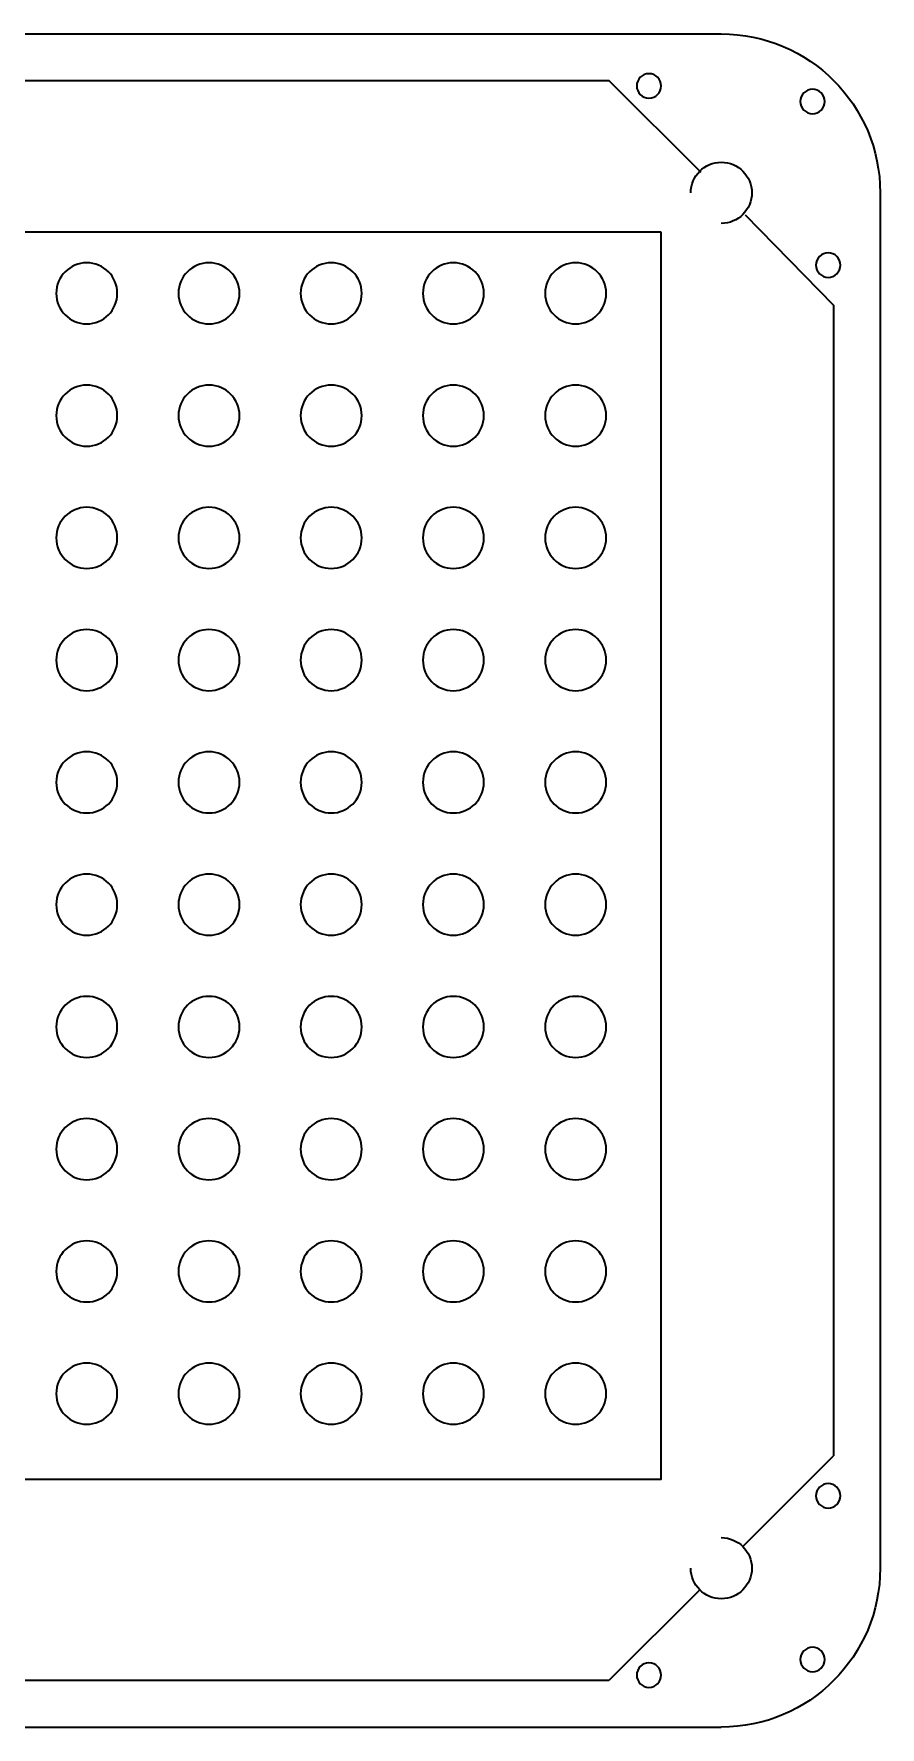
# Model space of a CAD drawing. Header units: centimetres. Extents: x 0.4 to 28.1, y -28 to -0.3.
# Drawn here: x 14.27 to 28.12, y -28.04 to -0.34 of the extents above; entities that cross this region are included whole.
import ezdxf

# ---------------------------------------------------------------- set-up
doc = ezdxf.new("R2010")
doc.units = ezdxf.units.CM
doc.header["$MEASUREMENT"] = 0
doc.layers.add('Capa 1', color=7, linetype='Continuous')

# ---------------------------------------------------------------- blocks, each defined once
blk = doc.blocks.new('block 2')
at = {"layer": 'Capa 1', "color": 1, "lineweight": 35, "true_color": 0xff0000}
blk.add_lwpolyline([(24.536, -3.585), (4.136, -3.585), (4.136, -23.985), (24.536, -23.985), (24.536, -3.585)], dxfattribs=at)
blk = doc.blocks.new('block 8')
at = {"layer": 'Capa 1', "color": 1, "lineweight": 35, "true_color": 0xff0000}
blk.add_open_spline([(14.636, -4.585), (14.636, -4.309), (14.86, -4.085), (15.136, -4.085), (15.412, -4.085), (15.636, -4.309), (15.636, -4.585), (15.636, -4.861), (15.412, -5.085), (15.136, -5.085), (14.86, -5.085), (14.636, -4.861), (14.636, -4.585), (14.636, -4.585), (14.636, -4.585), (14.636, -4.585)], degree=3, knots=[0, 0, 0, 0, 1, 1, 1, 2, 2, 2, 3, 3, 3, 4, 4, 4, 5, 5, 5, 5], dxfattribs=at)
blk = doc.blocks.new('block 9')
at = {"layer": 'Capa 1', "color": 1, "lineweight": 35, "true_color": 0xff0000}
blk.add_open_spline([(16.636, -4.585), (16.636, -4.309), (16.86, -4.085), (17.136, -4.085), (17.412, -4.085), (17.636, -4.309), (17.636, -4.585), (17.636, -4.861), (17.412, -5.085), (17.136, -5.085), (16.86, -5.085), (16.636, -4.861), (16.636, -4.585), (16.636, -4.585), (16.636, -4.585), (16.636, -4.585)], degree=3, knots=[0, 0, 0, 0, 1, 1, 1, 2, 2, 2, 3, 3, 3, 4, 4, 4, 5, 5, 5, 5], dxfattribs=at)
blk = doc.blocks.new('block 10')
at = {"layer": 'Capa 1', "color": 1, "lineweight": 35, "true_color": 0xff0000}
blk.add_open_spline([(18.636, -4.585), (18.636, -4.309), (18.86, -4.085), (19.136, -4.085), (19.412, -4.085), (19.636, -4.309), (19.636, -4.585), (19.636, -4.861), (19.412, -5.085), (19.136, -5.085), (18.86, -5.085), (18.636, -4.861), (18.636, -4.585), (18.636, -4.585), (18.636, -4.585), (18.636, -4.585)], degree=3, knots=[0, 0, 0, 0, 1, 1, 1, 2, 2, 2, 3, 3, 3, 4, 4, 4, 5, 5, 5, 5], dxfattribs=at)
blk = doc.blocks.new('block 11')
at = {"layer": 'Capa 1', "color": 1, "lineweight": 35, "true_color": 0xff0000}
blk.add_open_spline([(20.636, -4.585), (20.636, -4.309), (20.86, -4.085), (21.136, -4.085), (21.412, -4.085), (21.636, -4.309), (21.636, -4.585), (21.636, -4.861), (21.412, -5.085), (21.136, -5.085), (20.86, -5.085), (20.636, -4.861), (20.636, -4.585), (20.636, -4.585), (20.636, -4.585), (20.636, -4.585)], degree=3, knots=[0, 0, 0, 0, 1, 1, 1, 2, 2, 2, 3, 3, 3, 4, 4, 4, 5, 5, 5, 5], dxfattribs=at)
blk = doc.blocks.new('block 12')
at = {"layer": 'Capa 1', "color": 1, "lineweight": 35, "true_color": 0xff0000}
blk.add_open_spline([(22.636, -4.585), (22.636, -4.309), (22.86, -4.085), (23.136, -4.085), (23.412, -4.085), (23.636, -4.309), (23.636, -4.585), (23.636, -4.861), (23.412, -5.085), (23.136, -5.085), (22.86, -5.085), (22.636, -4.861), (22.636, -4.585), (22.636, -4.585), (22.636, -4.585), (22.636, -4.585)], degree=3, knots=[0, 0, 0, 0, 1, 1, 1, 2, 2, 2, 3, 3, 3, 4, 4, 4, 5, 5, 5, 5], dxfattribs=at)
blk = doc.blocks.new('block 18')
at = {"layer": 'Capa 1', "color": 1, "lineweight": 35, "true_color": 0xff0000}
blk.add_open_spline([(14.636, -6.585), (14.636, -6.309), (14.86, -6.085), (15.136, -6.085), (15.412, -6.085), (15.636, -6.309), (15.636, -6.585), (15.636, -6.861), (15.412, -7.085), (15.136, -7.085), (14.86, -7.085), (14.636, -6.861), (14.636, -6.585), (14.636, -6.585), (14.636, -6.585), (14.636, -6.585)], degree=3, knots=[0, 0, 0, 0, 1, 1, 1, 2, 2, 2, 3, 3, 3, 4, 4, 4, 5, 5, 5, 5], dxfattribs=at)
blk = doc.blocks.new('block 19')
at = {"layer": 'Capa 1', "color": 1, "lineweight": 35, "true_color": 0xff0000}
blk.add_open_spline([(16.636, -6.585), (16.636, -6.309), (16.86, -6.085), (17.136, -6.085), (17.412, -6.085), (17.636, -6.309), (17.636, -6.585), (17.636, -6.861), (17.412, -7.085), (17.136, -7.085), (16.86, -7.085), (16.636, -6.861), (16.636, -6.585), (16.636, -6.585), (16.636, -6.585), (16.636, -6.585)], degree=3, knots=[0, 0, 0, 0, 1, 1, 1, 2, 2, 2, 3, 3, 3, 4, 4, 4, 5, 5, 5, 5], dxfattribs=at)
blk = doc.blocks.new('block 20')
at = {"layer": 'Capa 1', "color": 1, "lineweight": 35, "true_color": 0xff0000}
blk.add_open_spline([(18.636, -6.585), (18.636, -6.309), (18.86, -6.085), (19.136, -6.085), (19.412, -6.085), (19.636, -6.309), (19.636, -6.585), (19.636, -6.861), (19.412, -7.085), (19.136, -7.085), (18.86, -7.085), (18.636, -6.861), (18.636, -6.585), (18.636, -6.585), (18.636, -6.585), (18.636, -6.585)], degree=3, knots=[0, 0, 0, 0, 1, 1, 1, 2, 2, 2, 3, 3, 3, 4, 4, 4, 5, 5, 5, 5], dxfattribs=at)
blk = doc.blocks.new('block 21')
at = {"layer": 'Capa 1', "color": 1, "lineweight": 35, "true_color": 0xff0000}
blk.add_open_spline([(20.636, -6.585), (20.636, -6.309), (20.86, -6.085), (21.136, -6.085), (21.412, -6.085), (21.636, -6.309), (21.636, -6.585), (21.636, -6.861), (21.412, -7.085), (21.136, -7.085), (20.86, -7.085), (20.636, -6.861), (20.636, -6.585), (20.636, -6.585), (20.636, -6.585), (20.636, -6.585)], degree=3, knots=[0, 0, 0, 0, 1, 1, 1, 2, 2, 2, 3, 3, 3, 4, 4, 4, 5, 5, 5, 5], dxfattribs=at)
blk = doc.blocks.new('block 22')
at = {"layer": 'Capa 1', "color": 1, "lineweight": 35, "true_color": 0xff0000}
blk.add_open_spline([(22.636, -6.585), (22.636, -6.309), (22.86, -6.085), (23.136, -6.085), (23.412, -6.085), (23.636, -6.309), (23.636, -6.585), (23.636, -6.861), (23.412, -7.085), (23.136, -7.085), (22.86, -7.085), (22.636, -6.861), (22.636, -6.585), (22.636, -6.585), (22.636, -6.585), (22.636, -6.585)], degree=3, knots=[0, 0, 0, 0, 1, 1, 1, 2, 2, 2, 3, 3, 3, 4, 4, 4, 5, 5, 5, 5], dxfattribs=at)
blk = doc.blocks.new('block 28')
at = {"layer": 'Capa 1', "color": 1, "lineweight": 35, "true_color": 0xff0000}
blk.add_open_spline([(14.636, -8.585), (14.636, -8.309), (14.86, -8.085), (15.136, -8.085), (15.412, -8.085), (15.636, -8.309), (15.636, -8.585), (15.636, -8.861), (15.412, -9.085), (15.136, -9.085), (14.86, -9.085), (14.636, -8.861), (14.636, -8.585), (14.636, -8.585), (14.636, -8.585), (14.636, -8.585)], degree=3, knots=[0, 0, 0, 0, 1, 1, 1, 2, 2, 2, 3, 3, 3, 4, 4, 4, 5, 5, 5, 5], dxfattribs=at)
blk = doc.blocks.new('block 29')
at = {"layer": 'Capa 1', "color": 1, "lineweight": 35, "true_color": 0xff0000}
blk.add_open_spline([(16.636, -8.585), (16.636, -8.309), (16.86, -8.085), (17.136, -8.085), (17.412, -8.085), (17.636, -8.309), (17.636, -8.585), (17.636, -8.861), (17.412, -9.085), (17.136, -9.085), (16.86, -9.085), (16.636, -8.861), (16.636, -8.585), (16.636, -8.585), (16.636, -8.585), (16.636, -8.585)], degree=3, knots=[0, 0, 0, 0, 1, 1, 1, 2, 2, 2, 3, 3, 3, 4, 4, 4, 5, 5, 5, 5], dxfattribs=at)
blk = doc.blocks.new('block 30')
at = {"layer": 'Capa 1', "color": 1, "lineweight": 35, "true_color": 0xff0000}
blk.add_open_spline([(18.636, -8.585), (18.636, -8.309), (18.86, -8.085), (19.136, -8.085), (19.412, -8.085), (19.636, -8.309), (19.636, -8.585), (19.636, -8.861), (19.412, -9.085), (19.136, -9.085), (18.86, -9.085), (18.636, -8.861), (18.636, -8.585), (18.636, -8.585), (18.636, -8.585), (18.636, -8.585)], degree=3, knots=[0, 0, 0, 0, 1, 1, 1, 2, 2, 2, 3, 3, 3, 4, 4, 4, 5, 5, 5, 5], dxfattribs=at)
blk = doc.blocks.new('block 31')
at = {"layer": 'Capa 1', "color": 1, "lineweight": 35, "true_color": 0xff0000}
blk.add_open_spline([(20.636, -8.585), (20.636, -8.309), (20.86, -8.085), (21.136, -8.085), (21.412, -8.085), (21.636, -8.309), (21.636, -8.585), (21.636, -8.861), (21.412, -9.085), (21.136, -9.085), (20.86, -9.085), (20.636, -8.861), (20.636, -8.585), (20.636, -8.585), (20.636, -8.585), (20.636, -8.585)], degree=3, knots=[0, 0, 0, 0, 1, 1, 1, 2, 2, 2, 3, 3, 3, 4, 4, 4, 5, 5, 5, 5], dxfattribs=at)
blk = doc.blocks.new('block 32')
at = {"layer": 'Capa 1', "color": 1, "lineweight": 35, "true_color": 0xff0000}
blk.add_open_spline([(22.636, -8.585), (22.636, -8.309), (22.86, -8.085), (23.136, -8.085), (23.412, -8.085), (23.636, -8.309), (23.636, -8.585), (23.636, -8.861), (23.412, -9.085), (23.136, -9.085), (22.86, -9.085), (22.636, -8.861), (22.636, -8.585), (22.636, -8.585), (22.636, -8.585), (22.636, -8.585)], degree=3, knots=[0, 0, 0, 0, 1, 1, 1, 2, 2, 2, 3, 3, 3, 4, 4, 4, 5, 5, 5, 5], dxfattribs=at)
blk = doc.blocks.new('block 38')
at = {"layer": 'Capa 1', "color": 1, "lineweight": 35, "true_color": 0xff0000}
blk.add_open_spline([(14.636, -10.585), (14.636, -10.309), (14.86, -10.085), (15.136, -10.085), (15.412, -10.085), (15.636, -10.309), (15.636, -10.585), (15.636, -10.861), (15.412, -11.085), (15.136, -11.085), (14.86, -11.085), (14.636, -10.861), (14.636, -10.585), (14.636, -10.585), (14.636, -10.585), (14.636, -10.585)], degree=3, knots=[0, 0, 0, 0, 1, 1, 1, 2, 2, 2, 3, 3, 3, 4, 4, 4, 5, 5, 5, 5], dxfattribs=at)
blk = doc.blocks.new('block 39')
at = {"layer": 'Capa 1', "color": 1, "lineweight": 35, "true_color": 0xff0000}
blk.add_open_spline([(16.636, -10.585), (16.636, -10.309), (16.86, -10.085), (17.136, -10.085), (17.412, -10.085), (17.636, -10.309), (17.636, -10.585), (17.636, -10.861), (17.412, -11.085), (17.136, -11.085), (16.86, -11.085), (16.636, -10.861), (16.636, -10.585), (16.636, -10.585), (16.636, -10.585), (16.636, -10.585)], degree=3, knots=[0, 0, 0, 0, 1, 1, 1, 2, 2, 2, 3, 3, 3, 4, 4, 4, 5, 5, 5, 5], dxfattribs=at)
blk = doc.blocks.new('block 40')
at = {"layer": 'Capa 1', "color": 1, "lineweight": 35, "true_color": 0xff0000}
blk.add_open_spline([(18.636, -10.585), (18.636, -10.309), (18.86, -10.085), (19.136, -10.085), (19.412, -10.085), (19.636, -10.309), (19.636, -10.585), (19.636, -10.861), (19.412, -11.085), (19.136, -11.085), (18.86, -11.085), (18.636, -10.861), (18.636, -10.585), (18.636, -10.585), (18.636, -10.585), (18.636, -10.585)], degree=3, knots=[0, 0, 0, 0, 1, 1, 1, 2, 2, 2, 3, 3, 3, 4, 4, 4, 5, 5, 5, 5], dxfattribs=at)
blk = doc.blocks.new('block 41')
at = {"layer": 'Capa 1', "color": 1, "lineweight": 35, "true_color": 0xff0000}
blk.add_open_spline([(20.636, -10.585), (20.636, -10.309), (20.86, -10.085), (21.136, -10.085), (21.412, -10.085), (21.636, -10.309), (21.636, -10.585), (21.636, -10.861), (21.412, -11.085), (21.136, -11.085), (20.86, -11.085), (20.636, -10.861), (20.636, -10.585), (20.636, -10.585), (20.636, -10.585), (20.636, -10.585)], degree=3, knots=[0, 0, 0, 0, 1, 1, 1, 2, 2, 2, 3, 3, 3, 4, 4, 4, 5, 5, 5, 5], dxfattribs=at)
blk = doc.blocks.new('block 42')
at = {"layer": 'Capa 1', "color": 1, "lineweight": 35, "true_color": 0xff0000}
blk.add_open_spline([(22.636, -10.585), (22.636, -10.309), (22.86, -10.085), (23.136, -10.085), (23.412, -10.085), (23.636, -10.309), (23.636, -10.585), (23.636, -10.861), (23.412, -11.085), (23.136, -11.085), (22.86, -11.085), (22.636, -10.861), (22.636, -10.585), (22.636, -10.585), (22.636, -10.585), (22.636, -10.585)], degree=3, knots=[0, 0, 0, 0, 1, 1, 1, 2, 2, 2, 3, 3, 3, 4, 4, 4, 5, 5, 5, 5], dxfattribs=at)
blk = doc.blocks.new('block 48')
at = {"layer": 'Capa 1', "color": 1, "lineweight": 35, "true_color": 0xff0000}
blk.add_open_spline([(14.636, -12.585), (14.636, -12.309), (14.86, -12.085), (15.136, -12.085), (15.412, -12.085), (15.636, -12.309), (15.636, -12.585), (15.636, -12.861), (15.412, -13.085), (15.136, -13.085), (14.86, -13.085), (14.636, -12.861), (14.636, -12.585), (14.636, -12.585), (14.636, -12.585), (14.636, -12.585)], degree=3, knots=[0, 0, 0, 0, 1, 1, 1, 2, 2, 2, 3, 3, 3, 4, 4, 4, 5, 5, 5, 5], dxfattribs=at)
blk = doc.blocks.new('block 49')
at = {"layer": 'Capa 1', "color": 1, "lineweight": 35, "true_color": 0xff0000}
blk.add_open_spline([(16.636, -12.585), (16.636, -12.309), (16.86, -12.085), (17.136, -12.085), (17.412, -12.085), (17.636, -12.309), (17.636, -12.585), (17.636, -12.861), (17.412, -13.085), (17.136, -13.085), (16.86, -13.085), (16.636, -12.861), (16.636, -12.585), (16.636, -12.585), (16.636, -12.585), (16.636, -12.585)], degree=3, knots=[0, 0, 0, 0, 1, 1, 1, 2, 2, 2, 3, 3, 3, 4, 4, 4, 5, 5, 5, 5], dxfattribs=at)
blk = doc.blocks.new('block 50')
at = {"layer": 'Capa 1', "color": 1, "lineweight": 35, "true_color": 0xff0000}
blk.add_open_spline([(18.636, -12.585), (18.636, -12.309), (18.86, -12.085), (19.136, -12.085), (19.412, -12.085), (19.636, -12.309), (19.636, -12.585), (19.636, -12.861), (19.412, -13.085), (19.136, -13.085), (18.86, -13.085), (18.636, -12.861), (18.636, -12.585), (18.636, -12.585), (18.636, -12.585), (18.636, -12.585)], degree=3, knots=[0, 0, 0, 0, 1, 1, 1, 2, 2, 2, 3, 3, 3, 4, 4, 4, 5, 5, 5, 5], dxfattribs=at)
blk = doc.blocks.new('block 51')
at = {"layer": 'Capa 1', "color": 1, "lineweight": 35, "true_color": 0xff0000}
blk.add_open_spline([(20.636, -12.585), (20.636, -12.309), (20.86, -12.085), (21.136, -12.085), (21.412, -12.085), (21.636, -12.309), (21.636, -12.585), (21.636, -12.861), (21.412, -13.085), (21.136, -13.085), (20.86, -13.085), (20.636, -12.861), (20.636, -12.585), (20.636, -12.585), (20.636, -12.585), (20.636, -12.585)], degree=3, knots=[0, 0, 0, 0, 1, 1, 1, 2, 2, 2, 3, 3, 3, 4, 4, 4, 5, 5, 5, 5], dxfattribs=at)
blk = doc.blocks.new('block 52')
at = {"layer": 'Capa 1', "color": 1, "lineweight": 35, "true_color": 0xff0000}
blk.add_open_spline([(22.636, -12.585), (22.636, -12.309), (22.86, -12.085), (23.136, -12.085), (23.412, -12.085), (23.636, -12.309), (23.636, -12.585), (23.636, -12.861), (23.412, -13.085), (23.136, -13.085), (22.86, -13.085), (22.636, -12.861), (22.636, -12.585), (22.636, -12.585), (22.636, -12.585), (22.636, -12.585)], degree=3, knots=[0, 0, 0, 0, 1, 1, 1, 2, 2, 2, 3, 3, 3, 4, 4, 4, 5, 5, 5, 5], dxfattribs=at)
blk = doc.blocks.new('block 58')
at = {"layer": 'Capa 1', "color": 1, "lineweight": 35, "true_color": 0xff0000}
blk.add_open_spline([(14.636, -14.585), (14.636, -14.309), (14.86, -14.085), (15.136, -14.085), (15.412, -14.085), (15.636, -14.309), (15.636, -14.585), (15.636, -14.861), (15.412, -15.085), (15.136, -15.085), (14.86, -15.085), (14.636, -14.861), (14.636, -14.585), (14.636, -14.585), (14.636, -14.585), (14.636, -14.585)], degree=3, knots=[0, 0, 0, 0, 1, 1, 1, 2, 2, 2, 3, 3, 3, 4, 4, 4, 5, 5, 5, 5], dxfattribs=at)
blk = doc.blocks.new('block 59')
at = {"layer": 'Capa 1', "color": 1, "lineweight": 35, "true_color": 0xff0000}
blk.add_open_spline([(16.636, -14.585), (16.636, -14.309), (16.86, -14.085), (17.136, -14.085), (17.412, -14.085), (17.636, -14.309), (17.636, -14.585), (17.636, -14.861), (17.412, -15.085), (17.136, -15.085), (16.86, -15.085), (16.636, -14.861), (16.636, -14.585), (16.636, -14.585), (16.636, -14.585), (16.636, -14.585)], degree=3, knots=[0, 0, 0, 0, 1, 1, 1, 2, 2, 2, 3, 3, 3, 4, 4, 4, 5, 5, 5, 5], dxfattribs=at)
blk = doc.blocks.new('block 60')
at = {"layer": 'Capa 1', "color": 1, "lineweight": 35, "true_color": 0xff0000}
blk.add_open_spline([(18.636, -14.585), (18.636, -14.309), (18.86, -14.085), (19.136, -14.085), (19.412, -14.085), (19.636, -14.309), (19.636, -14.585), (19.636, -14.861), (19.412, -15.085), (19.136, -15.085), (18.86, -15.085), (18.636, -14.861), (18.636, -14.585), (18.636, -14.585), (18.636, -14.585), (18.636, -14.585)], degree=3, knots=[0, 0, 0, 0, 1, 1, 1, 2, 2, 2, 3, 3, 3, 4, 4, 4, 5, 5, 5, 5], dxfattribs=at)
blk = doc.blocks.new('block 61')
at = {"layer": 'Capa 1', "color": 1, "lineweight": 35, "true_color": 0xff0000}
blk.add_open_spline([(20.636, -14.585), (20.636, -14.309), (20.86, -14.085), (21.136, -14.085), (21.412, -14.085), (21.636, -14.309), (21.636, -14.585), (21.636, -14.861), (21.412, -15.085), (21.136, -15.085), (20.86, -15.085), (20.636, -14.861), (20.636, -14.585), (20.636, -14.585), (20.636, -14.585), (20.636, -14.585)], degree=3, knots=[0, 0, 0, 0, 1, 1, 1, 2, 2, 2, 3, 3, 3, 4, 4, 4, 5, 5, 5, 5], dxfattribs=at)
blk = doc.blocks.new('block 62')
at = {"layer": 'Capa 1', "color": 1, "lineweight": 35, "true_color": 0xff0000}
blk.add_open_spline([(22.636, -14.585), (22.636, -14.309), (22.86, -14.085), (23.136, -14.085), (23.412, -14.085), (23.636, -14.309), (23.636, -14.585), (23.636, -14.861), (23.412, -15.085), (23.136, -15.085), (22.86, -15.085), (22.636, -14.861), (22.636, -14.585), (22.636, -14.585), (22.636, -14.585), (22.636, -14.585)], degree=3, knots=[0, 0, 0, 0, 1, 1, 1, 2, 2, 2, 3, 3, 3, 4, 4, 4, 5, 5, 5, 5], dxfattribs=at)
blk = doc.blocks.new('block 68')
at = {"layer": 'Capa 1', "color": 1, "lineweight": 35, "true_color": 0xff0000}
blk.add_open_spline([(14.636, -16.585), (14.636, -16.309), (14.86, -16.085), (15.136, -16.085), (15.412, -16.085), (15.636, -16.309), (15.636, -16.585), (15.636, -16.861), (15.412, -17.085), (15.136, -17.085), (14.86, -17.085), (14.636, -16.861), (14.636, -16.585), (14.636, -16.585), (14.636, -16.585), (14.636, -16.585)], degree=3, knots=[0, 0, 0, 0, 1, 1, 1, 2, 2, 2, 3, 3, 3, 4, 4, 4, 5, 5, 5, 5], dxfattribs=at)
blk = doc.blocks.new('block 69')
at = {"layer": 'Capa 1', "color": 1, "lineweight": 35, "true_color": 0xff0000}
blk.add_open_spline([(16.636, -16.585), (16.636, -16.309), (16.86, -16.085), (17.136, -16.085), (17.412, -16.085), (17.636, -16.309), (17.636, -16.585), (17.636, -16.861), (17.412, -17.085), (17.136, -17.085), (16.86, -17.085), (16.636, -16.861), (16.636, -16.585), (16.636, -16.585), (16.636, -16.585), (16.636, -16.585)], degree=3, knots=[0, 0, 0, 0, 1, 1, 1, 2, 2, 2, 3, 3, 3, 4, 4, 4, 5, 5, 5, 5], dxfattribs=at)
blk = doc.blocks.new('block 70')
at = {"layer": 'Capa 1', "color": 1, "lineweight": 35, "true_color": 0xff0000}
blk.add_open_spline([(18.636, -16.585), (18.636, -16.309), (18.86, -16.085), (19.136, -16.085), (19.412, -16.085), (19.636, -16.309), (19.636, -16.585), (19.636, -16.861), (19.412, -17.085), (19.136, -17.085), (18.86, -17.085), (18.636, -16.861), (18.636, -16.585), (18.636, -16.585), (18.636, -16.585), (18.636, -16.585)], degree=3, knots=[0, 0, 0, 0, 1, 1, 1, 2, 2, 2, 3, 3, 3, 4, 4, 4, 5, 5, 5, 5], dxfattribs=at)
blk = doc.blocks.new('block 71')
at = {"layer": 'Capa 1', "color": 1, "lineweight": 35, "true_color": 0xff0000}
blk.add_open_spline([(20.636, -16.585), (20.636, -16.309), (20.86, -16.085), (21.136, -16.085), (21.412, -16.085), (21.636, -16.309), (21.636, -16.585), (21.636, -16.861), (21.412, -17.085), (21.136, -17.085), (20.86, -17.085), (20.636, -16.861), (20.636, -16.585), (20.636, -16.585), (20.636, -16.585), (20.636, -16.585)], degree=3, knots=[0, 0, 0, 0, 1, 1, 1, 2, 2, 2, 3, 3, 3, 4, 4, 4, 5, 5, 5, 5], dxfattribs=at)
blk = doc.blocks.new('block 72')
at = {"layer": 'Capa 1', "color": 1, "lineweight": 35, "true_color": 0xff0000}
blk.add_open_spline([(22.636, -16.585), (22.636, -16.309), (22.86, -16.085), (23.136, -16.085), (23.412, -16.085), (23.636, -16.309), (23.636, -16.585), (23.636, -16.861), (23.412, -17.085), (23.136, -17.085), (22.86, -17.085), (22.636, -16.861), (22.636, -16.585), (22.636, -16.585), (22.636, -16.585), (22.636, -16.585)], degree=3, knots=[0, 0, 0, 0, 1, 1, 1, 2, 2, 2, 3, 3, 3, 4, 4, 4, 5, 5, 5, 5], dxfattribs=at)
blk = doc.blocks.new('block 78')
at = {"layer": 'Capa 1', "color": 1, "lineweight": 35, "true_color": 0xff0000}
blk.add_open_spline([(14.636, -18.585), (14.636, -18.309), (14.86, -18.085), (15.136, -18.085), (15.412, -18.085), (15.636, -18.309), (15.636, -18.585), (15.636, -18.861), (15.412, -19.085), (15.136, -19.085), (14.86, -19.085), (14.636, -18.861), (14.636, -18.585), (14.636, -18.585), (14.636, -18.585), (14.636, -18.585)], degree=3, knots=[0, 0, 0, 0, 1, 1, 1, 2, 2, 2, 3, 3, 3, 4, 4, 4, 5, 5, 5, 5], dxfattribs=at)
blk = doc.blocks.new('block 79')
at = {"layer": 'Capa 1', "color": 1, "lineweight": 35, "true_color": 0xff0000}
blk.add_open_spline([(16.636, -18.585), (16.636, -18.309), (16.86, -18.085), (17.136, -18.085), (17.412, -18.085), (17.636, -18.309), (17.636, -18.585), (17.636, -18.861), (17.412, -19.085), (17.136, -19.085), (16.86, -19.085), (16.636, -18.861), (16.636, -18.585), (16.636, -18.585), (16.636, -18.585), (16.636, -18.585)], degree=3, knots=[0, 0, 0, 0, 1, 1, 1, 2, 2, 2, 3, 3, 3, 4, 4, 4, 5, 5, 5, 5], dxfattribs=at)
blk = doc.blocks.new('block 80')
at = {"layer": 'Capa 1', "color": 1, "lineweight": 35, "true_color": 0xff0000}
blk.add_open_spline([(18.636, -18.585), (18.636, -18.309), (18.86, -18.085), (19.136, -18.085), (19.412, -18.085), (19.636, -18.309), (19.636, -18.585), (19.636, -18.861), (19.412, -19.085), (19.136, -19.085), (18.86, -19.085), (18.636, -18.861), (18.636, -18.585), (18.636, -18.585), (18.636, -18.585), (18.636, -18.585)], degree=3, knots=[0, 0, 0, 0, 1, 1, 1, 2, 2, 2, 3, 3, 3, 4, 4, 4, 5, 5, 5, 5], dxfattribs=at)
blk = doc.blocks.new('block 81')
at = {"layer": 'Capa 1', "color": 1, "lineweight": 35, "true_color": 0xff0000}
blk.add_open_spline([(20.636, -18.585), (20.636, -18.309), (20.86, -18.085), (21.136, -18.085), (21.412, -18.085), (21.636, -18.309), (21.636, -18.585), (21.636, -18.861), (21.412, -19.085), (21.136, -19.085), (20.86, -19.085), (20.636, -18.861), (20.636, -18.585), (20.636, -18.585), (20.636, -18.585), (20.636, -18.585)], degree=3, knots=[0, 0, 0, 0, 1, 1, 1, 2, 2, 2, 3, 3, 3, 4, 4, 4, 5, 5, 5, 5], dxfattribs=at)
blk = doc.blocks.new('block 82')
at = {"layer": 'Capa 1', "color": 1, "lineweight": 35, "true_color": 0xff0000}
blk.add_open_spline([(22.636, -18.585), (22.636, -18.309), (22.86, -18.085), (23.136, -18.085), (23.412, -18.085), (23.636, -18.309), (23.636, -18.585), (23.636, -18.861), (23.412, -19.085), (23.136, -19.085), (22.86, -19.085), (22.636, -18.861), (22.636, -18.585), (22.636, -18.585), (22.636, -18.585), (22.636, -18.585)], degree=3, knots=[0, 0, 0, 0, 1, 1, 1, 2, 2, 2, 3, 3, 3, 4, 4, 4, 5, 5, 5, 5], dxfattribs=at)
blk = doc.blocks.new('block 88')
at = {"layer": 'Capa 1', "color": 1, "lineweight": 35, "true_color": 0xff0000}
blk.add_open_spline([(14.636, -20.585), (14.636, -20.309), (14.86, -20.085), (15.136, -20.085), (15.412, -20.085), (15.636, -20.309), (15.636, -20.585), (15.636, -20.861), (15.412, -21.085), (15.136, -21.085), (14.86, -21.085), (14.636, -20.861), (14.636, -20.585), (14.636, -20.585), (14.636, -20.585), (14.636, -20.585)], degree=3, knots=[0, 0, 0, 0, 1, 1, 1, 2, 2, 2, 3, 3, 3, 4, 4, 4, 5, 5, 5, 5], dxfattribs=at)
blk = doc.blocks.new('block 89')
at = {"layer": 'Capa 1', "color": 1, "lineweight": 35, "true_color": 0xff0000}
blk.add_open_spline([(16.636, -20.585), (16.636, -20.309), (16.86, -20.085), (17.136, -20.085), (17.412, -20.085), (17.636, -20.309), (17.636, -20.585), (17.636, -20.861), (17.412, -21.085), (17.136, -21.085), (16.86, -21.085), (16.636, -20.861), (16.636, -20.585), (16.636, -20.585), (16.636, -20.585), (16.636, -20.585)], degree=3, knots=[0, 0, 0, 0, 1, 1, 1, 2, 2, 2, 3, 3, 3, 4, 4, 4, 5, 5, 5, 5], dxfattribs=at)
blk = doc.blocks.new('block 90')
at = {"layer": 'Capa 1', "color": 1, "lineweight": 35, "true_color": 0xff0000}
blk.add_open_spline([(18.636, -20.585), (18.636, -20.309), (18.86, -20.085), (19.136, -20.085), (19.412, -20.085), (19.636, -20.309), (19.636, -20.585), (19.636, -20.861), (19.412, -21.085), (19.136, -21.085), (18.86, -21.085), (18.636, -20.861), (18.636, -20.585), (18.636, -20.585), (18.636, -20.585), (18.636, -20.585)], degree=3, knots=[0, 0, 0, 0, 1, 1, 1, 2, 2, 2, 3, 3, 3, 4, 4, 4, 5, 5, 5, 5], dxfattribs=at)
blk = doc.blocks.new('block 91')
at = {"layer": 'Capa 1', "color": 1, "lineweight": 35, "true_color": 0xff0000}
blk.add_open_spline([(20.636, -20.585), (20.636, -20.309), (20.86, -20.085), (21.136, -20.085), (21.412, -20.085), (21.636, -20.309), (21.636, -20.585), (21.636, -20.861), (21.412, -21.085), (21.136, -21.085), (20.86, -21.085), (20.636, -20.861), (20.636, -20.585), (20.636, -20.585), (20.636, -20.585), (20.636, -20.585)], degree=3, knots=[0, 0, 0, 0, 1, 1, 1, 2, 2, 2, 3, 3, 3, 4, 4, 4, 5, 5, 5, 5], dxfattribs=at)
blk = doc.blocks.new('block 92')
at = {"layer": 'Capa 1', "color": 1, "lineweight": 35, "true_color": 0xff0000}
blk.add_open_spline([(22.636, -20.585), (22.636, -20.309), (22.86, -20.085), (23.136, -20.085), (23.412, -20.085), (23.636, -20.309), (23.636, -20.585), (23.636, -20.861), (23.412, -21.085), (23.136, -21.085), (22.86, -21.085), (22.636, -20.861), (22.636, -20.585), (22.636, -20.585), (22.636, -20.585), (22.636, -20.585)], degree=3, knots=[0, 0, 0, 0, 1, 1, 1, 2, 2, 2, 3, 3, 3, 4, 4, 4, 5, 5, 5, 5], dxfattribs=at)
blk = doc.blocks.new('block 98')
at = {"layer": 'Capa 1', "color": 1, "lineweight": 35, "true_color": 0xff0000}
blk.add_open_spline([(14.636, -22.585), (14.636, -22.309), (14.86, -22.085), (15.136, -22.085), (15.412, -22.085), (15.636, -22.309), (15.636, -22.585), (15.636, -22.861), (15.412, -23.085), (15.136, -23.085), (14.86, -23.085), (14.636, -22.861), (14.636, -22.585), (14.636, -22.585), (14.636, -22.585), (14.636, -22.585)], degree=3, knots=[0, 0, 0, 0, 1, 1, 1, 2, 2, 2, 3, 3, 3, 4, 4, 4, 5, 5, 5, 5], dxfattribs=at)
blk = doc.blocks.new('block 99')
at = {"layer": 'Capa 1', "color": 1, "lineweight": 35, "true_color": 0xff0000}
blk.add_open_spline([(16.636, -22.585), (16.636, -22.309), (16.86, -22.085), (17.136, -22.085), (17.412, -22.085), (17.636, -22.309), (17.636, -22.585), (17.636, -22.861), (17.412, -23.085), (17.136, -23.085), (16.86, -23.085), (16.636, -22.861), (16.636, -22.585), (16.636, -22.585), (16.636, -22.585), (16.636, -22.585)], degree=3, knots=[0, 0, 0, 0, 1, 1, 1, 2, 2, 2, 3, 3, 3, 4, 4, 4, 5, 5, 5, 5], dxfattribs=at)
blk = doc.blocks.new('block 100')
at = {"layer": 'Capa 1', "color": 1, "lineweight": 35, "true_color": 0xff0000}
blk.add_open_spline([(18.636, -22.585), (18.636, -22.309), (18.86, -22.085), (19.136, -22.085), (19.412, -22.085), (19.636, -22.309), (19.636, -22.585), (19.636, -22.861), (19.412, -23.085), (19.136, -23.085), (18.86, -23.085), (18.636, -22.861), (18.636, -22.585), (18.636, -22.585), (18.636, -22.585), (18.636, -22.585)], degree=3, knots=[0, 0, 0, 0, 1, 1, 1, 2, 2, 2, 3, 3, 3, 4, 4, 4, 5, 5, 5, 5], dxfattribs=at)
blk = doc.blocks.new('block 101')
at = {"layer": 'Capa 1', "color": 1, "lineweight": 35, "true_color": 0xff0000}
blk.add_open_spline([(20.636, -22.585), (20.636, -22.309), (20.86, -22.085), (21.136, -22.085), (21.412, -22.085), (21.636, -22.309), (21.636, -22.585), (21.636, -22.861), (21.412, -23.085), (21.136, -23.085), (20.86, -23.085), (20.636, -22.861), (20.636, -22.585), (20.636, -22.585), (20.636, -22.585), (20.636, -22.585)], degree=3, knots=[0, 0, 0, 0, 1, 1, 1, 2, 2, 2, 3, 3, 3, 4, 4, 4, 5, 5, 5, 5], dxfattribs=at)
blk = doc.blocks.new('block 102')
at = {"layer": 'Capa 1', "color": 1, "lineweight": 35, "true_color": 0xff0000}
blk.add_open_spline([(22.636, -22.585), (22.636, -22.309), (22.86, -22.085), (23.136, -22.085), (23.412, -22.085), (23.636, -22.309), (23.636, -22.585), (23.636, -22.861), (23.412, -23.085), (23.136, -23.085), (22.86, -23.085), (22.636, -22.861), (22.636, -22.585), (22.636, -22.585), (22.636, -22.585), (22.636, -22.585)], degree=3, knots=[0, 0, 0, 0, 1, 1, 1, 2, 2, 2, 3, 3, 3, 4, 4, 4, 5, 5, 5, 5], dxfattribs=at)
blk = doc.blocks.new('block 105')
at = {"layer": 'Capa 1', "color": 1, "lineweight": 35, "true_color": 0xff0000}
blk.add_open_spline([(25.02, -2.94), (25.02, -2.94), (25.02, -2.94), (25.02, -2.94), (25.02, -2.664), (25.244, -2.44), (25.52, -2.44), (25.796, -2.44), (26.02, -2.664), (26.02, -2.94), (26.02, -3.216), (25.796, -3.44), (25.52, -3.44)], degree=3, knots=[0, 0, 0, 0, 1, 1, 1, 2, 2, 2, 3, 3, 3, 4, 4, 4, 4], dxfattribs=at)
blk = doc.blocks.new('block 106')
at = {"layer": 'Capa 1', "color": 1, "lineweight": 35, "true_color": 0xff0000}
blk.add_open_spline([(25.52, -24.94), (25.796, -24.94), (26.02, -25.164), (26.02, -25.44), (26.02, -25.716), (25.796, -25.94), (25.52, -25.94), (25.244, -25.94), (25.02, -25.716), (25.02, -25.44), (25.02, -25.44), (25.02, -25.44), (25.02, -25.44)], degree=3, knots=[0, 0, 0, 0, 1, 1, 1, 2, 2, 2, 3, 3, 3, 4, 4, 4, 4], dxfattribs=at)
blk = doc.blocks.new('block 108')
at = {"layer": 'Capa 1', "color": 1, "lineweight": 35, "true_color": 0xff0000}
blk.add_open_spline([(25.52, -0.34), (26.956, -0.34), (28.12, -1.504), (28.12, -2.94)], degree=3, dxfattribs=at)
blk = doc.blocks.new('block 109')
at = {"layer": 'Capa 1', "color": 1, "lineweight": 35, "true_color": 0xff0000}
blk.add_open_spline([(28.12, -25.44), (28.12, -26.876), (26.956, -28.04), (25.52, -28.04)], degree=3, dxfattribs=at)
blk = doc.blocks.new('block 113')
at = {"layer": 'Capa 1', "color": 1, "lineweight": 35, "true_color": 0xff0000}
blk.add_lwpolyline([(25.189, -2.609), (23.681, -1.101)], dxfattribs=at)
blk = doc.blocks.new('block 114')
at = {"layer": 'Capa 1', "color": 1, "lineweight": 35, "true_color": 0xff0000}
blk.add_lwpolyline([(25.912, -3.298), (27.358, -4.778)], dxfattribs=at)
blk = doc.blocks.new('block 115')
at = {"layer": 'Capa 1', "color": 1, "lineweight": 35, "true_color": 0xff0000}
blk.add_lwpolyline([(25.886, -25.074), (27.358, -23.601)], dxfattribs=at)
blk = doc.blocks.new('block 116')
at = {"layer": 'Capa 1', "color": 1, "lineweight": 35, "true_color": 0xff0000}
blk.add_lwpolyline([(25.162, -25.797), (23.681, -27.278)], dxfattribs=at)
blk = doc.blocks.new('block 120')
at = {"layer": 'Capa 1', "color": 1, "lineweight": 35, "true_color": 0xff0000}
blk.add_lwpolyline([(4.858, -1.101), (23.681, -1.101)], dxfattribs=at)
blk = doc.blocks.new('block 121')
at = {"layer": 'Capa 1', "color": 1, "lineweight": 35, "true_color": 0xff0000}
blk.add_lwpolyline([(27.358, -4.778), (27.358, -23.601)], dxfattribs=at)
blk = doc.blocks.new('block 122')
at = {"layer": 'Capa 1', "color": 1, "lineweight": 35, "true_color": 0xff0000}
blk.add_lwpolyline([(23.681, -27.278), (4.858, -27.278)], dxfattribs=at)
blk = doc.blocks.new('block 123')
at = {"layer": 'Capa 1', "color": 1, "lineweight": 35, "true_color": 0xff0000}
blk.add_lwpolyline([(3.02, -28.04), (25.52, -28.04)], dxfattribs=at)
blk = doc.blocks.new('block 125')
at = {"layer": 'Capa 1', "color": 1, "lineweight": 35, "true_color": 0xff0000}
blk.add_lwpolyline([(3.02, -0.34), (25.52, -0.34)], dxfattribs=at)
blk = doc.blocks.new('block 126')
at = {"layer": 'Capa 1', "color": 1, "lineweight": 35, "true_color": 0xff0000}
blk.add_lwpolyline([(28.12, -2.94), (28.12, -25.44)], dxfattribs=at)
blk = doc.blocks.new('block 133')
at = {"layer": 'Capa 1', "color": 1, "lineweight": 35, "true_color": 0xff0000}
blk.add_open_spline([(24.136, -27.189), (24.136, -27.079), (24.226, -26.989), (24.336, -26.989), (24.447, -26.989), (24.536, -27.079), (24.536, -27.189), (24.536, -27.3), (24.447, -27.389), (24.336, -27.389), (24.226, -27.389), (24.136, -27.3), (24.136, -27.189), (24.136, -27.189), (24.136, -27.189), (24.136, -27.189)], degree=3, knots=[0, 0, 0, 0, 1, 1, 1, 2, 2, 2, 3, 3, 3, 4, 4, 4, 5, 5, 5, 5], dxfattribs=at)
blk = doc.blocks.new('block 134')
at = {"layer": 'Capa 1', "color": 1, "lineweight": 35, "true_color": 0xff0000}
blk.add_open_spline([(26.813, -26.933), (26.813, -26.823), (26.903, -26.733), (27.013, -26.733), (27.124, -26.733), (27.213, -26.823), (27.213, -26.933), (27.213, -27.044), (27.124, -27.133), (27.013, -27.133), (26.903, -27.133), (26.813, -27.044), (26.813, -26.933), (26.813, -26.933), (26.813, -26.933), (26.813, -26.933)], degree=3, knots=[0, 0, 0, 0, 1, 1, 1, 2, 2, 2, 3, 3, 3, 4, 4, 4, 5, 5, 5, 5], dxfattribs=at)
blk = doc.blocks.new('block 135')
at = {"layer": 'Capa 1', "color": 1, "lineweight": 35, "true_color": 0xff0000}
blk.add_open_spline([(27.069, -24.256), (27.069, -24.146), (27.159, -24.056), (27.269, -24.056), (27.38, -24.056), (27.469, -24.146), (27.469, -24.256), (27.469, -24.367), (27.38, -24.456), (27.269, -24.456), (27.159, -24.456), (27.069, -24.367), (27.069, -24.256), (27.069, -24.256), (27.069, -24.256), (27.069, -24.256)], degree=3, knots=[0, 0, 0, 0, 1, 1, 1, 2, 2, 2, 3, 3, 3, 4, 4, 4, 5, 5, 5, 5], dxfattribs=at)
blk = doc.blocks.new('block 136')
at = {"layer": 'Capa 1', "color": 1, "lineweight": 35, "true_color": 0xff0000}
blk.add_open_spline([(27.069, -4.123), (27.069, -4.013), (27.159, -3.923), (27.269, -3.923), (27.38, -3.923), (27.469, -4.013), (27.469, -4.123), (27.469, -4.234), (27.38, -4.323), (27.269, -4.323), (27.159, -4.323), (27.069, -4.234), (27.069, -4.123), (27.069, -4.123), (27.069, -4.123), (27.069, -4.123)], degree=3, knots=[0, 0, 0, 0, 1, 1, 1, 2, 2, 2, 3, 3, 3, 4, 4, 4, 5, 5, 5, 5], dxfattribs=at)
blk = doc.blocks.new('block 137')
at = {"layer": 'Capa 1', "color": 1, "lineweight": 35, "true_color": 0xff0000}
blk.add_open_spline([(26.813, -1.446), (26.813, -1.336), (26.903, -1.246), (27.013, -1.246), (27.124, -1.246), (27.213, -1.336), (27.213, -1.446), (27.213, -1.557), (27.124, -1.646), (27.013, -1.646), (26.903, -1.646), (26.813, -1.557), (26.813, -1.446), (26.813, -1.446), (26.813, -1.446), (26.813, -1.446)], degree=3, knots=[0, 0, 0, 0, 1, 1, 1, 2, 2, 2, 3, 3, 3, 4, 4, 4, 5, 5, 5, 5], dxfattribs=at)
blk = doc.blocks.new('block 138')
at = {"layer": 'Capa 1', "color": 1, "lineweight": 35, "true_color": 0xff0000}
blk.add_open_spline([(24.136, -1.191), (24.136, -1.08), (24.226, -0.991), (24.336, -0.991), (24.447, -0.991), (24.536, -1.08), (24.536, -1.191), (24.536, -1.301), (24.447, -1.391), (24.336, -1.391), (24.226, -1.391), (24.136, -1.301), (24.136, -1.191), (24.136, -1.191), (24.136, -1.191), (24.136, -1.191)], degree=3, knots=[0, 0, 0, 0, 1, 1, 1, 2, 2, 2, 3, 3, 3, 4, 4, 4, 5, 5, 5, 5], dxfattribs=at)

msp = doc.modelspace()

# ---------------------------------------------------------------- block references
at = {"layer": 'Capa 1'}
for name in ['block 125', 'block 108', 'block 120', 'block 113', 'block 138', 'block 137', 'block 105', 'block 126', 'block 114', 'block 2', 'block 8', 'block 9', 'block 10', 'block 11', 'block 12', 'block 136', 'block 121', 'block 18', 'block 19', 'block 20', 'block 21', 'block 22', 'block 28', 'block 29', 'block 30', 'block 31', 'block 32', 'block 38', 'block 39', 'block 40', 'block 41', 'block 42', 'block 48', 'block 49', 'block 50', 'block 51', 'block 52', 'block 58', 'block 59', 'block 60', 'block 61', 'block 62', 'block 68', 'block 69', 'block 70', 'block 71', 'block 72', 'block 78', 'block 79', 'block 80', 'block 81', 'block 82', 'block 88', 'block 89', 'block 90', 'block 91', 'block 92', 'block 98', 'block 99', 'block 100', 'block 101', 'block 102', 'block 115', 'block 135', 'block 106', 'block 109', 'block 116', 'block 134', 'block 133', 'block 122', 'block 123']:
    msp.add_blockref(name, (0, 0), dxfattribs=at)

doc.saveas('drawing.dxf')
